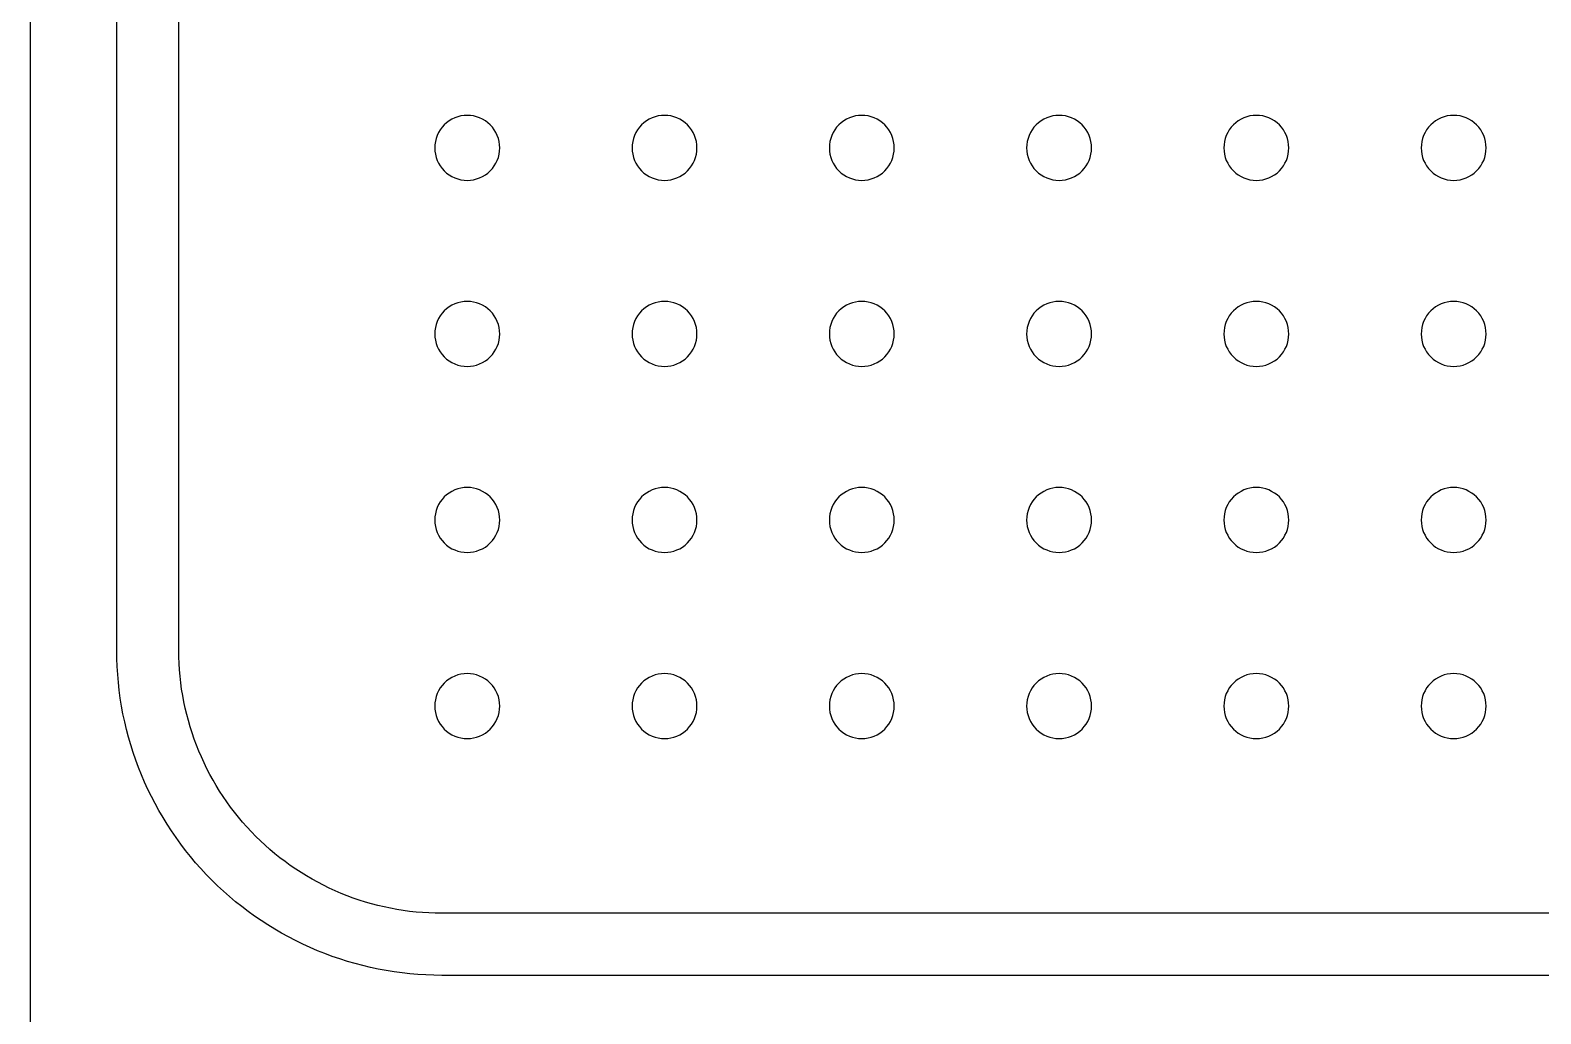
# Model space of a CAD drawing. Header units: millimetres. Extents: x -159872 to 386485, y -250577 to 158966.
# Drawn here: x 158739.1 to 158879.3, y 10153.5 to 10244.9 of the extents above; entities that cross this region are included whole.
import ezdxf

# ---------------------------------------------------------------- set-up
doc = ezdxf.new("R2010")
doc.units = ezdxf.units.MM
doc.layers.get('0').update_dxf_attribs({"lineweight": 25})
doc.layers.add('LDS-equipment-kitchen equipment', color=3, linetype='Continuous', lineweight=13)

# ---------------------------------------------------------------- blocks, each defined once
blk = doc.blocks.new('A$C41f9af21')
at = {"lineweight": 25, "transparency": 33554687}
for points in [[(110.91, 696.61, 0), (110.91, 526.8, 0)], [(118.95, 565.02, 0), (118.95, 658.39, 0)], [(124.72, 565.02, 0), (124.72, 658.39, 0)], [(458.78, 540.61, 0), (149.13, 540.61, 0)], [(458.78, 534.84, 0), (149.13, 534.84, 0)]]:
    blk.add_polyline3d(points, dxfattribs=at)
at = {"lineweight": 25}
for points in [[(148.48, 611.71, 0), (148.5, 611.41, 0), (148.54, 611.12, 0), (148.61, 610.83, 0), (148.71, 610.55, 0), (148.84, 610.28, 0), (148.99, 610.03, 0), (149.17, 609.79, 0), (149.36, 609.57, 0), (149.58, 609.37, 0), (149.82, 609.2, 0), (150.08, 609.04, 0), (150.34, 608.92, 0), (150.62, 608.82, 0), (150.91, 608.75, 0), (151.2, 608.7, 0), (151.5, 608.69, 0), (151.79, 608.7, 0), (152.09, 608.75, 0), (152.37, 608.82, 0), (152.65, 608.92, 0), (152.92, 609.04, 0), (153.18, 609.2, 0), (153.41, 609.37, 0), (153.63, 609.57, 0), (153.83, 609.79, 0), (154.01, 610.03, 0), (154.16, 610.28, 0), (154.29, 610.55, 0), (154.39, 610.83, 0), (154.46, 611.12, 0), (154.5, 611.41, 0), (154.52, 611.71, 0), (154.5, 612, 0), (154.46, 612.29, 0), (154.39, 612.58, 0), (154.29, 612.86, 0), (154.16, 613.13, 0), (154.01, 613.38, 0), (153.83, 613.62, 0), (153.63, 613.84, 0), (153.41, 614.04, 0), (153.18, 614.22, 0), (152.92, 614.37, 0), (152.65, 614.49, 0), (152.37, 614.59, 0), (152.09, 614.67, 0), (151.79, 614.71, 0), (151.5, 614.72, 0), (151.2, 614.71, 0), (150.91, 614.67, 0), (150.62, 614.59, 0), (150.34, 614.49, 0), (150.08, 614.37, 0), (149.82, 614.22, 0), (149.58, 614.04, 0), (149.36, 613.84, 0), (149.17, 613.62, 0), (148.99, 613.38, 0), (148.84, 613.13, 0), (148.71, 612.86, 0), (148.61, 612.58, 0), (148.54, 612.29, 0), (148.5, 612, 0), (148.48, 611.71, 0)], [(166.8, 611.71, 0), (166.81, 611.41, 0), (166.86, 611.12, 0), (166.93, 610.83, 0), (167.03, 610.55, 0), (167.16, 610.28, 0), (167.31, 610.03, 0), (167.48, 609.79, 0), (167.68, 609.57, 0), (167.9, 609.37, 0), (168.14, 609.2, 0), (168.39, 609.04, 0), (168.66, 608.92, 0), (168.94, 608.82, 0), (169.23, 608.75, 0), (169.52, 608.7, 0), (169.82, 608.69, 0), (170.11, 608.7, 0), (170.41, 608.75, 0), (170.69, 608.82, 0), (170.97, 608.92, 0), (171.24, 609.04, 0), (171.49, 609.2, 0), (171.73, 609.37, 0), (171.95, 609.57, 0), (172.15, 609.79, 0), (172.33, 610.03, 0), (172.48, 610.28, 0), (172.6, 610.55, 0), (172.7, 610.83, 0), (172.78, 611.12, 0), (172.82, 611.41, 0), (172.83, 611.71, 0), (172.82, 612, 0), (172.78, 612.29, 0), (172.7, 612.58, 0), (172.6, 612.86, 0), (172.48, 613.13, 0), (172.33, 613.38, 0), (172.15, 613.62, 0), (171.95, 613.84, 0), (171.73, 614.04, 0), (171.49, 614.22, 0), (171.24, 614.37, 0), (170.97, 614.49, 0), (170.69, 614.59, 0), (170.41, 614.67, 0), (170.11, 614.71, 0), (169.82, 614.72, 0), (169.52, 614.71, 0), (169.23, 614.67, 0), (168.94, 614.59, 0), (168.66, 614.49, 0), (168.39, 614.37, 0), (168.14, 614.22, 0), (167.9, 614.04, 0), (167.68, 613.84, 0), (167.48, 613.62, 0), (167.31, 613.38, 0), (167.16, 613.13, 0), (167.03, 612.86, 0), (166.93, 612.58, 0), (166.86, 612.29, 0), (166.81, 612, 0), (166.8, 611.71, 0)], [(185.12, 611.71, 0), (185.13, 611.41, 0), (185.18, 611.12, 0), (185.25, 610.83, 0), (185.35, 610.55, 0), (185.47, 610.28, 0), (185.63, 610.03, 0), (185.8, 609.79, 0), (186, 609.57, 0), (186.22, 609.37, 0), (186.46, 609.2, 0), (186.71, 609.04, 0), (186.98, 608.92, 0), (187.26, 608.82, 0), (187.55, 608.75, 0), (187.84, 608.7, 0), (188.13, 608.69, 0), (188.43, 608.7, 0), (188.72, 608.75, 0), (189.01, 608.82, 0), (189.29, 608.92, 0), (189.56, 609.04, 0), (189.81, 609.2, 0), (190.05, 609.37, 0), (190.27, 609.57, 0), (190.47, 609.79, 0), (190.64, 610.03, 0), (190.8, 610.28, 0), (190.92, 610.55, 0), (191.02, 610.83, 0), (191.09, 611.12, 0), (191.14, 611.41, 0), (191.15, 611.71, 0), (191.14, 612, 0), (191.09, 612.29, 0), (191.02, 612.58, 0), (190.92, 612.86, 0), (190.8, 613.13, 0), (190.64, 613.38, 0), (190.47, 613.62, 0), (190.27, 613.84, 0), (190.05, 614.04, 0), (189.81, 614.22, 0), (189.56, 614.37, 0), (189.29, 614.49, 0), (189.01, 614.59, 0), (188.72, 614.67, 0), (188.43, 614.71, 0), (188.13, 614.72, 0), (187.84, 614.71, 0), (187.55, 614.67, 0), (187.26, 614.59, 0), (186.98, 614.49, 0), (186.71, 614.37, 0), (186.46, 614.22, 0), (186.22, 614.04, 0), (186, 613.84, 0), (185.8, 613.62, 0), (185.63, 613.38, 0), (185.47, 613.13, 0), (185.35, 612.86, 0), (185.25, 612.58, 0), (185.18, 612.29, 0), (185.13, 612, 0), (185.12, 611.71, 0)], [(203.44, 611.71, 0), (203.45, 611.41, 0), (203.49, 611.12, 0), (203.57, 610.83, 0), (203.67, 610.55, 0), (203.79, 610.28, 0), (203.94, 610.03, 0), (204.12, 609.79, 0), (204.32, 609.57, 0), (204.54, 609.37, 0), (204.78, 609.2, 0), (205.03, 609.04, 0), (205.3, 608.92, 0), (205.58, 608.82, 0), (205.86, 608.75, 0), (206.16, 608.7, 0), (206.45, 608.69, 0), (206.75, 608.7, 0), (207.04, 608.75, 0), (207.33, 608.82, 0), (207.61, 608.92, 0), (207.88, 609.04, 0), (208.13, 609.2, 0), (208.37, 609.37, 0), (208.59, 609.57, 0), (208.79, 609.79, 0), (208.96, 610.03, 0), (209.11, 610.28, 0), (209.24, 610.55, 0), (209.34, 610.83, 0), (209.41, 611.12, 0), (209.46, 611.41, 0), (209.47, 611.71, 0), (209.46, 612, 0), (209.41, 612.29, 0), (209.34, 612.58, 0), (209.24, 612.86, 0), (209.11, 613.13, 0), (208.96, 613.38, 0), (208.79, 613.62, 0), (208.59, 613.84, 0), (208.37, 614.04, 0), (208.13, 614.22, 0), (207.88, 614.37, 0), (207.61, 614.49, 0), (207.33, 614.59, 0), (207.04, 614.67, 0), (206.75, 614.71, 0), (206.45, 614.72, 0), (206.16, 614.71, 0), (205.86, 614.67, 0), (205.58, 614.59, 0), (205.3, 614.49, 0), (205.03, 614.37, 0), (204.78, 614.22, 0), (204.54, 614.04, 0), (204.32, 613.84, 0), (204.12, 613.62, 0), (203.94, 613.38, 0), (203.79, 613.13, 0), (203.67, 612.86, 0), (203.57, 612.58, 0), (203.49, 612.29, 0), (203.45, 612, 0), (203.44, 611.71, 0)], [(221.75, 611.71, 0), (221.77, 611.41, 0), (221.81, 611.12, 0), (221.88, 610.83, 0), (221.98, 610.55, 0), (222.11, 610.28, 0), (222.26, 610.03, 0), (222.44, 609.79, 0), (222.64, 609.57, 0), (222.86, 609.37, 0), (223.09, 609.2, 0), (223.35, 609.04, 0), (223.62, 608.92, 0), (223.9, 608.82, 0), (224.18, 608.75, 0), (224.48, 608.7, 0), (224.77, 608.69, 0), (225.07, 608.7, 0), (225.36, 608.75, 0), (225.65, 608.82, 0), (225.93, 608.92, 0), (226.19, 609.04, 0), (226.45, 609.2, 0), (226.69, 609.37, 0), (226.91, 609.57, 0), (227.1, 609.79, 0), (227.28, 610.03, 0), (227.43, 610.28, 0), (227.56, 610.55, 0), (227.66, 610.83, 0), (227.73, 611.12, 0), (227.77, 611.41, 0), (227.79, 611.71, 0), (227.77, 612, 0), (227.73, 612.29, 0), (227.66, 612.58, 0), (227.56, 612.86, 0), (227.43, 613.13, 0), (227.28, 613.38, 0), (227.1, 613.62, 0), (226.91, 613.84, 0), (226.69, 614.04, 0), (226.45, 614.22, 0), (226.19, 614.37, 0), (225.93, 614.49, 0), (225.65, 614.59, 0), (225.36, 614.67, 0), (225.07, 614.71, 0), (224.77, 614.72, 0), (224.48, 614.71, 0), (224.18, 614.67, 0), (223.9, 614.59, 0), (223.62, 614.49, 0), (223.35, 614.37, 0), (223.09, 614.22, 0), (222.86, 614.04, 0), (222.64, 613.84, 0), (222.44, 613.62, 0), (222.26, 613.38, 0), (222.11, 613.13, 0), (221.98, 612.86, 0), (221.88, 612.58, 0), (221.81, 612.29, 0), (221.77, 612, 0), (221.75, 611.71, 0)], [(240.07, 611.71, 0), (240.09, 611.41, 0), (240.13, 611.12, 0), (240.2, 610.83, 0), (240.3, 610.55, 0), (240.43, 610.28, 0), (240.58, 610.03, 0), (240.76, 609.79, 0), (240.96, 609.57, 0), (241.18, 609.37, 0), (241.41, 609.2, 0), (241.67, 609.04, 0), (241.93, 608.92, 0), (242.21, 608.82, 0), (242.5, 608.75, 0), (242.79, 608.7, 0), (243.09, 608.69, 0), (243.39, 608.7, 0), (243.68, 608.75, 0), (243.97, 608.82, 0), (244.24, 608.92, 0), (244.51, 609.04, 0), (244.77, 609.2, 0), (245, 609.37, 0), (245.22, 609.57, 0), (245.42, 609.79, 0), (245.6, 610.03, 0), (245.75, 610.28, 0), (245.88, 610.55, 0), (245.98, 610.83, 0), (246.05, 611.12, 0), (246.09, 611.41, 0), (246.11, 611.71, 0), (246.09, 612, 0), (246.05, 612.29, 0), (245.98, 612.58, 0), (245.88, 612.86, 0), (245.75, 613.13, 0), (245.6, 613.38, 0), (245.42, 613.62, 0), (245.22, 613.84, 0), (245, 614.04, 0), (244.77, 614.22, 0), (244.51, 614.37, 0), (244.24, 614.49, 0), (243.97, 614.59, 0), (243.68, 614.67, 0), (243.39, 614.71, 0), (243.09, 614.72, 0), (242.79, 614.71, 0), (242.5, 614.67, 0), (242.21, 614.59, 0), (241.93, 614.49, 0), (241.67, 614.37, 0), (241.41, 614.22, 0), (241.18, 614.04, 0), (240.96, 613.84, 0), (240.76, 613.62, 0), (240.58, 613.38, 0), (240.43, 613.13, 0), (240.3, 612.86, 0), (240.2, 612.58, 0), (240.13, 612.29, 0), (240.09, 612, 0), (240.07, 611.71, 0)], [(148.48, 594.42, 0), (148.5, 594.13, 0), (148.54, 593.84, 0), (148.61, 593.55, 0), (148.71, 593.27, 0), (148.84, 593, 0), (148.99, 592.75, 0), (149.17, 592.51, 0), (149.36, 592.29, 0), (149.58, 592.09, 0), (149.82, 591.92, 0), (150.08, 591.76, 0), (150.34, 591.64, 0), (150.62, 591.54, 0), (150.91, 591.47, 0), (151.2, 591.42, 0), (151.5, 591.41, 0), (151.79, 591.42, 0), (152.09, 591.47, 0), (152.37, 591.54, 0), (152.65, 591.64, 0), (152.92, 591.76, 0), (153.18, 591.92, 0), (153.41, 592.09, 0), (153.63, 592.29, 0), (153.83, 592.51, 0), (154.01, 592.75, 0), (154.16, 593, 0), (154.29, 593.27, 0), (154.39, 593.55, 0), (154.46, 593.84, 0), (154.5, 594.13, 0), (154.52, 594.42, 0), (154.5, 594.72, 0), (154.46, 595.01, 0), (154.39, 595.3, 0), (154.29, 595.58, 0), (154.16, 595.85, 0), (154.01, 596.1, 0), (153.83, 596.34, 0), (153.63, 596.56, 0), (153.41, 596.76, 0), (153.18, 596.93, 0), (152.92, 597.09, 0), (152.65, 597.21, 0), (152.37, 597.31, 0), (152.09, 597.38, 0), (151.79, 597.43, 0), (151.5, 597.44, 0), (151.2, 597.43, 0), (150.91, 597.38, 0), (150.62, 597.31, 0), (150.34, 597.21, 0), (150.08, 597.09, 0), (149.82, 596.93, 0), (149.58, 596.76, 0), (149.36, 596.56, 0), (149.17, 596.34, 0), (148.99, 596.1, 0), (148.84, 595.85, 0), (148.71, 595.58, 0), (148.61, 595.3, 0), (148.54, 595.01, 0), (148.5, 594.72, 0), (148.48, 594.42, 0)], [(166.8, 594.42, 0), (166.81, 594.13, 0), (166.86, 593.84, 0), (166.93, 593.55, 0), (167.03, 593.27, 0), (167.16, 593, 0), (167.31, 592.75, 0), (167.48, 592.51, 0), (167.68, 592.29, 0), (167.9, 592.09, 0), (168.14, 591.92, 0), (168.39, 591.76, 0), (168.66, 591.64, 0), (168.94, 591.54, 0), (169.23, 591.47, 0), (169.52, 591.42, 0), (169.82, 591.41, 0), (170.11, 591.42, 0), (170.41, 591.47, 0), (170.69, 591.54, 0), (170.97, 591.64, 0), (171.24, 591.76, 0), (171.49, 591.92, 0), (171.73, 592.09, 0), (171.95, 592.29, 0), (172.15, 592.51, 0), (172.33, 592.75, 0), (172.48, 593, 0), (172.6, 593.27, 0), (172.7, 593.55, 0), (172.78, 593.84, 0), (172.82, 594.13, 0), (172.83, 594.42, 0), (172.82, 594.72, 0), (172.78, 595.01, 0), (172.7, 595.3, 0), (172.6, 595.58, 0), (172.48, 595.85, 0), (172.33, 596.1, 0), (172.15, 596.34, 0), (171.95, 596.56, 0), (171.73, 596.76, 0), (171.49, 596.93, 0), (171.24, 597.09, 0), (170.97, 597.21, 0), (170.69, 597.31, 0), (170.41, 597.38, 0), (170.11, 597.43, 0), (169.82, 597.44, 0), (169.52, 597.43, 0), (169.23, 597.38, 0), (168.94, 597.31, 0), (168.66, 597.21, 0), (168.39, 597.09, 0), (168.14, 596.93, 0), (167.9, 596.76, 0), (167.68, 596.56, 0), (167.48, 596.34, 0), (167.31, 596.1, 0), (167.16, 595.85, 0), (167.03, 595.58, 0), (166.93, 595.3, 0), (166.86, 595.01, 0), (166.81, 594.72, 0), (166.8, 594.42, 0)], [(185.12, 594.42, 0), (185.13, 594.13, 0), (185.18, 593.84, 0), (185.25, 593.55, 0), (185.35, 593.27, 0), (185.47, 593, 0), (185.63, 592.75, 0), (185.8, 592.51, 0), (186, 592.29, 0), (186.22, 592.09, 0), (186.46, 591.92, 0), (186.71, 591.76, 0), (186.98, 591.64, 0), (187.26, 591.54, 0), (187.55, 591.47, 0), (187.84, 591.42, 0), (188.13, 591.41, 0), (188.43, 591.42, 0), (188.72, 591.47, 0), (189.01, 591.54, 0), (189.29, 591.64, 0), (189.56, 591.76, 0), (189.81, 591.92, 0), (190.05, 592.09, 0), (190.27, 592.29, 0), (190.47, 592.51, 0), (190.64, 592.75, 0), (190.8, 593, 0), (190.92, 593.27, 0), (191.02, 593.55, 0), (191.09, 593.84, 0), (191.14, 594.13, 0), (191.15, 594.42, 0), (191.14, 594.72, 0), (191.09, 595.01, 0), (191.02, 595.3, 0), (190.92, 595.58, 0), (190.8, 595.85, 0), (190.64, 596.1, 0), (190.47, 596.34, 0), (190.27, 596.56, 0), (190.05, 596.76, 0), (189.81, 596.93, 0), (189.56, 597.09, 0), (189.29, 597.21, 0), (189.01, 597.31, 0), (188.72, 597.38, 0), (188.43, 597.43, 0), (188.13, 597.44, 0), (187.84, 597.43, 0), (187.55, 597.38, 0), (187.26, 597.31, 0), (186.98, 597.21, 0), (186.71, 597.09, 0), (186.46, 596.93, 0), (186.22, 596.76, 0), (186, 596.56, 0), (185.8, 596.34, 0), (185.63, 596.1, 0), (185.47, 595.85, 0), (185.35, 595.58, 0), (185.25, 595.3, 0), (185.18, 595.01, 0), (185.13, 594.72, 0), (185.12, 594.42, 0)], [(203.44, 594.42, 0), (203.45, 594.13, 0), (203.49, 593.84, 0), (203.57, 593.55, 0), (203.67, 593.27, 0), (203.79, 593, 0), (203.94, 592.75, 0), (204.12, 592.51, 0), (204.32, 592.29, 0), (204.54, 592.09, 0), (204.78, 591.92, 0), (205.03, 591.76, 0), (205.3, 591.64, 0), (205.58, 591.54, 0), (205.86, 591.47, 0), (206.16, 591.42, 0), (206.45, 591.41, 0), (206.75, 591.42, 0), (207.04, 591.47, 0), (207.33, 591.54, 0), (207.61, 591.64, 0), (207.88, 591.76, 0), (208.13, 591.92, 0), (208.37, 592.09, 0), (208.59, 592.29, 0), (208.79, 592.51, 0), (208.96, 592.75, 0), (209.11, 593, 0), (209.24, 593.27, 0), (209.34, 593.55, 0), (209.41, 593.84, 0), (209.46, 594.13, 0), (209.47, 594.42, 0), (209.46, 594.72, 0), (209.41, 595.01, 0), (209.34, 595.3, 0), (209.24, 595.58, 0), (209.11, 595.85, 0), (208.96, 596.1, 0), (208.79, 596.34, 0), (208.59, 596.56, 0), (208.37, 596.76, 0), (208.13, 596.93, 0), (207.88, 597.09, 0), (207.61, 597.21, 0), (207.33, 597.31, 0), (207.04, 597.38, 0), (206.75, 597.43, 0), (206.45, 597.44, 0), (206.16, 597.43, 0), (205.86, 597.38, 0), (205.58, 597.31, 0), (205.3, 597.21, 0), (205.03, 597.09, 0), (204.78, 596.93, 0), (204.54, 596.76, 0), (204.32, 596.56, 0), (204.12, 596.34, 0), (203.94, 596.1, 0), (203.79, 595.85, 0), (203.67, 595.58, 0), (203.57, 595.3, 0), (203.49, 595.01, 0), (203.45, 594.72, 0), (203.44, 594.42, 0)], [(221.75, 594.42, 0), (221.77, 594.13, 0), (221.81, 593.84, 0), (221.88, 593.55, 0), (221.98, 593.27, 0), (222.11, 593, 0), (222.26, 592.75, 0), (222.44, 592.51, 0), (222.64, 592.29, 0), (222.86, 592.09, 0), (223.09, 591.92, 0), (223.35, 591.76, 0), (223.62, 591.64, 0), (223.9, 591.54, 0), (224.18, 591.47, 0), (224.48, 591.42, 0), (224.77, 591.41, 0), (225.07, 591.42, 0), (225.36, 591.47, 0), (225.65, 591.54, 0), (225.93, 591.64, 0), (226.19, 591.76, 0), (226.45, 591.92, 0), (226.69, 592.09, 0), (226.91, 592.29, 0), (227.1, 592.51, 0), (227.28, 592.75, 0), (227.43, 593, 0), (227.56, 593.27, 0), (227.66, 593.55, 0), (227.73, 593.84, 0), (227.77, 594.13, 0), (227.79, 594.42, 0), (227.77, 594.72, 0), (227.73, 595.01, 0), (227.66, 595.3, 0), (227.56, 595.58, 0), (227.43, 595.85, 0), (227.28, 596.1, 0), (227.1, 596.34, 0), (226.91, 596.56, 0), (226.69, 596.76, 0), (226.45, 596.93, 0), (226.19, 597.09, 0), (225.93, 597.21, 0), (225.65, 597.31, 0), (225.36, 597.38, 0), (225.07, 597.43, 0), (224.77, 597.44, 0), (224.48, 597.43, 0), (224.18, 597.38, 0), (223.9, 597.31, 0), (223.62, 597.21, 0), (223.35, 597.09, 0), (223.09, 596.93, 0), (222.86, 596.76, 0), (222.64, 596.56, 0), (222.44, 596.34, 0), (222.26, 596.1, 0), (222.11, 595.85, 0), (221.98, 595.58, 0), (221.88, 595.3, 0), (221.81, 595.01, 0), (221.77, 594.72, 0), (221.75, 594.42, 0)], [(240.07, 594.42, 0), (240.09, 594.13, 0), (240.13, 593.84, 0), (240.2, 593.55, 0), (240.3, 593.27, 0), (240.43, 593, 0), (240.58, 592.75, 0), (240.76, 592.51, 0), (240.96, 592.29, 0), (241.18, 592.09, 0), (241.41, 591.92, 0), (241.67, 591.76, 0), (241.93, 591.64, 0), (242.21, 591.54, 0), (242.5, 591.47, 0), (242.79, 591.42, 0), (243.09, 591.41, 0), (243.39, 591.42, 0), (243.68, 591.47, 0), (243.97, 591.54, 0), (244.24, 591.64, 0), (244.51, 591.76, 0), (244.77, 591.92, 0), (245, 592.09, 0), (245.22, 592.29, 0), (245.42, 592.51, 0), (245.6, 592.75, 0), (245.75, 593, 0), (245.88, 593.27, 0), (245.98, 593.55, 0), (246.05, 593.84, 0), (246.09, 594.13, 0), (246.11, 594.42, 0), (246.09, 594.72, 0), (246.05, 595.01, 0), (245.98, 595.3, 0), (245.88, 595.58, 0), (245.75, 595.85, 0), (245.6, 596.1, 0), (245.42, 596.34, 0), (245.22, 596.56, 0), (245, 596.76, 0), (244.77, 596.93, 0), (244.51, 597.09, 0), (244.24, 597.21, 0), (243.97, 597.31, 0), (243.68, 597.38, 0), (243.39, 597.43, 0), (243.09, 597.44, 0), (242.79, 597.43, 0), (242.5, 597.38, 0), (242.21, 597.31, 0), (241.93, 597.21, 0), (241.67, 597.09, 0), (241.41, 596.93, 0), (241.18, 596.76, 0), (240.96, 596.56, 0), (240.76, 596.34, 0), (240.58, 596.1, 0), (240.43, 595.85, 0), (240.3, 595.58, 0), (240.2, 595.3, 0), (240.13, 595.01, 0), (240.09, 594.72, 0), (240.07, 594.42, 0)], [(148.48, 577.14, 0), (148.5, 576.85, 0), (148.54, 576.55, 0), (148.61, 576.27, 0), (148.71, 575.99, 0), (148.84, 575.72, 0), (148.99, 575.47, 0), (149.17, 575.23, 0), (149.36, 575.01, 0), (149.58, 574.81, 0), (149.82, 574.63, 0), (150.08, 574.48, 0), (150.34, 574.36, 0), (150.62, 574.26, 0), (150.91, 574.18, 0), (151.2, 574.14, 0), (151.5, 574.13, 0), (151.79, 574.14, 0), (152.09, 574.18, 0), (152.37, 574.26, 0), (152.65, 574.36, 0), (152.92, 574.48, 0), (153.18, 574.63, 0), (153.41, 574.81, 0), (153.63, 575.01, 0), (153.83, 575.23, 0), (154.01, 575.47, 0), (154.16, 575.72, 0), (154.29, 575.99, 0), (154.39, 576.27, 0), (154.46, 576.55, 0), (154.5, 576.85, 0), (154.52, 577.14, 0), (154.5, 577.44, 0), (154.46, 577.73, 0), (154.39, 578.02, 0), (154.29, 578.3, 0), (154.16, 578.57, 0), (154.01, 578.82, 0), (153.83, 579.06, 0), (153.63, 579.28, 0), (153.41, 579.48, 0), (153.18, 579.65, 0), (152.92, 579.8, 0), (152.65, 579.93, 0), (152.37, 580.03, 0), (152.09, 580.1, 0), (151.79, 580.15, 0), (151.5, 580.16, 0), (151.2, 580.15, 0), (150.91, 580.1, 0), (150.62, 580.03, 0), (150.34, 579.93, 0), (150.08, 579.8, 0), (149.82, 579.65, 0), (149.58, 579.48, 0), (149.36, 579.28, 0), (149.17, 579.06, 0), (148.99, 578.82, 0), (148.84, 578.57, 0), (148.71, 578.3, 0), (148.61, 578.02, 0), (148.54, 577.73, 0), (148.5, 577.44, 0), (148.48, 577.14, 0)], [(166.8, 577.14, 0), (166.81, 576.85, 0), (166.86, 576.55, 0), (166.93, 576.27, 0), (167.03, 575.99, 0), (167.16, 575.72, 0), (167.31, 575.47, 0), (167.48, 575.23, 0), (167.68, 575.01, 0), (167.9, 574.81, 0), (168.14, 574.63, 0), (168.39, 574.48, 0), (168.66, 574.36, 0), (168.94, 574.26, 0), (169.23, 574.18, 0), (169.52, 574.14, 0), (169.82, 574.13, 0), (170.11, 574.14, 0), (170.41, 574.18, 0), (170.69, 574.26, 0), (170.97, 574.36, 0), (171.24, 574.48, 0), (171.49, 574.63, 0), (171.73, 574.81, 0), (171.95, 575.01, 0), (172.15, 575.23, 0), (172.33, 575.47, 0), (172.48, 575.72, 0), (172.6, 575.99, 0), (172.7, 576.27, 0), (172.78, 576.55, 0), (172.82, 576.85, 0), (172.83, 577.14, 0), (172.82, 577.44, 0), (172.78, 577.73, 0), (172.7, 578.02, 0), (172.6, 578.3, 0), (172.48, 578.57, 0), (172.33, 578.82, 0), (172.15, 579.06, 0), (171.95, 579.28, 0), (171.73, 579.48, 0), (171.49, 579.65, 0), (171.24, 579.8, 0), (170.97, 579.93, 0), (170.69, 580.03, 0), (170.41, 580.1, 0), (170.11, 580.15, 0), (169.82, 580.16, 0), (169.52, 580.15, 0), (169.23, 580.1, 0), (168.94, 580.03, 0), (168.66, 579.93, 0), (168.39, 579.8, 0), (168.14, 579.65, 0), (167.9, 579.48, 0), (167.68, 579.28, 0), (167.48, 579.06, 0), (167.31, 578.82, 0), (167.16, 578.57, 0), (167.03, 578.3, 0), (166.93, 578.02, 0), (166.86, 577.73, 0), (166.81, 577.44, 0), (166.8, 577.14, 0)], [(185.12, 577.14, 0), (185.13, 576.85, 0), (185.18, 576.55, 0), (185.25, 576.27, 0), (185.35, 575.99, 0), (185.47, 575.72, 0), (185.63, 575.47, 0), (185.8, 575.23, 0), (186, 575.01, 0), (186.22, 574.81, 0), (186.46, 574.63, 0), (186.71, 574.48, 0), (186.98, 574.36, 0), (187.26, 574.26, 0), (187.55, 574.18, 0), (187.84, 574.14, 0), (188.13, 574.13, 0), (188.43, 574.14, 0), (188.72, 574.18, 0), (189.01, 574.26, 0), (189.29, 574.36, 0), (189.56, 574.48, 0), (189.81, 574.63, 0), (190.05, 574.81, 0), (190.27, 575.01, 0), (190.47, 575.23, 0), (190.64, 575.47, 0), (190.8, 575.72, 0), (190.92, 575.99, 0), (191.02, 576.27, 0), (191.09, 576.55, 0), (191.14, 576.85, 0), (191.15, 577.14, 0), (191.14, 577.44, 0), (191.09, 577.73, 0), (191.02, 578.02, 0), (190.92, 578.3, 0), (190.8, 578.57, 0), (190.64, 578.82, 0), (190.47, 579.06, 0), (190.27, 579.28, 0), (190.05, 579.48, 0), (189.81, 579.65, 0), (189.56, 579.8, 0), (189.29, 579.93, 0), (189.01, 580.03, 0), (188.72, 580.1, 0), (188.43, 580.15, 0), (188.13, 580.16, 0), (187.84, 580.15, 0), (187.55, 580.1, 0), (187.26, 580.03, 0), (186.98, 579.93, 0), (186.71, 579.8, 0), (186.46, 579.65, 0), (186.22, 579.48, 0), (186, 579.28, 0), (185.8, 579.06, 0), (185.63, 578.82, 0), (185.47, 578.57, 0), (185.35, 578.3, 0), (185.25, 578.02, 0), (185.18, 577.73, 0), (185.13, 577.44, 0), (185.12, 577.14, 0)], [(203.44, 577.14, 0), (203.45, 576.85, 0), (203.49, 576.55, 0), (203.57, 576.27, 0), (203.67, 575.99, 0), (203.79, 575.72, 0), (203.94, 575.47, 0), (204.12, 575.23, 0), (204.32, 575.01, 0), (204.54, 574.81, 0), (204.78, 574.63, 0), (205.03, 574.48, 0), (205.3, 574.36, 0), (205.58, 574.26, 0), (205.86, 574.18, 0), (206.16, 574.14, 0), (206.45, 574.13, 0), (206.75, 574.14, 0), (207.04, 574.18, 0), (207.33, 574.26, 0), (207.61, 574.36, 0), (207.88, 574.48, 0), (208.13, 574.63, 0), (208.37, 574.81, 0), (208.59, 575.01, 0), (208.79, 575.23, 0), (208.96, 575.47, 0), (209.11, 575.72, 0), (209.24, 575.99, 0), (209.34, 576.27, 0), (209.41, 576.55, 0), (209.46, 576.85, 0), (209.47, 577.14, 0), (209.46, 577.44, 0), (209.41, 577.73, 0), (209.34, 578.02, 0), (209.24, 578.3, 0), (209.11, 578.57, 0), (208.96, 578.82, 0), (208.79, 579.06, 0), (208.59, 579.28, 0), (208.37, 579.48, 0), (208.13, 579.65, 0), (207.88, 579.8, 0), (207.61, 579.93, 0), (207.33, 580.03, 0), (207.04, 580.1, 0), (206.75, 580.15, 0), (206.45, 580.16, 0), (206.16, 580.15, 0), (205.86, 580.1, 0), (205.58, 580.03, 0), (205.3, 579.93, 0), (205.03, 579.8, 0), (204.78, 579.65, 0), (204.54, 579.48, 0), (204.32, 579.28, 0), (204.12, 579.06, 0), (203.94, 578.82, 0), (203.79, 578.57, 0), (203.67, 578.3, 0), (203.57, 578.02, 0), (203.49, 577.73, 0), (203.45, 577.44, 0), (203.44, 577.14, 0)], [(221.75, 577.14, 0), (221.77, 576.85, 0), (221.81, 576.55, 0), (221.88, 576.27, 0), (221.98, 575.99, 0), (222.11, 575.72, 0), (222.26, 575.47, 0), (222.44, 575.23, 0), (222.64, 575.01, 0), (222.86, 574.81, 0), (223.09, 574.63, 0), (223.35, 574.48, 0), (223.62, 574.36, 0), (223.9, 574.26, 0), (224.18, 574.18, 0), (224.48, 574.14, 0), (224.77, 574.13, 0), (225.07, 574.14, 0), (225.36, 574.18, 0), (225.65, 574.26, 0), (225.93, 574.36, 0), (226.19, 574.48, 0), (226.45, 574.63, 0), (226.69, 574.81, 0), (226.91, 575.01, 0), (227.1, 575.23, 0), (227.28, 575.47, 0), (227.43, 575.72, 0), (227.56, 575.99, 0), (227.66, 576.27, 0), (227.73, 576.55, 0), (227.77, 576.85, 0), (227.79, 577.14, 0), (227.77, 577.44, 0), (227.73, 577.73, 0), (227.66, 578.02, 0), (227.56, 578.3, 0), (227.43, 578.57, 0), (227.28, 578.82, 0), (227.1, 579.06, 0), (226.91, 579.28, 0), (226.69, 579.48, 0), (226.45, 579.65, 0), (226.19, 579.8, 0), (225.93, 579.93, 0), (225.65, 580.03, 0), (225.36, 580.1, 0), (225.07, 580.15, 0), (224.77, 580.16, 0), (224.48, 580.15, 0), (224.18, 580.1, 0), (223.9, 580.03, 0), (223.62, 579.93, 0), (223.35, 579.8, 0), (223.09, 579.65, 0), (222.86, 579.48, 0), (222.64, 579.28, 0), (222.44, 579.06, 0), (222.26, 578.82, 0), (222.11, 578.57, 0), (221.98, 578.3, 0), (221.88, 578.02, 0), (221.81, 577.73, 0), (221.77, 577.44, 0), (221.75, 577.14, 0)], [(240.07, 577.14, 0), (240.09, 576.85, 0), (240.13, 576.55, 0), (240.2, 576.27, 0), (240.3, 575.99, 0), (240.43, 575.72, 0), (240.58, 575.47, 0), (240.76, 575.23, 0), (240.96, 575.01, 0), (241.18, 574.81, 0), (241.41, 574.63, 0), (241.67, 574.48, 0), (241.93, 574.36, 0), (242.21, 574.26, 0), (242.5, 574.18, 0), (242.79, 574.14, 0), (243.09, 574.13, 0), (243.39, 574.14, 0), (243.68, 574.18, 0), (243.97, 574.26, 0), (244.24, 574.36, 0), (244.51, 574.48, 0), (244.77, 574.63, 0), (245, 574.81, 0), (245.22, 575.01, 0), (245.42, 575.23, 0), (245.6, 575.47, 0), (245.75, 575.72, 0), (245.88, 575.99, 0), (245.98, 576.27, 0), (246.05, 576.55, 0), (246.09, 576.85, 0), (246.11, 577.14, 0), (246.09, 577.44, 0), (246.05, 577.73, 0), (245.98, 578.02, 0), (245.88, 578.3, 0), (245.75, 578.57, 0), (245.6, 578.82, 0), (245.42, 579.06, 0), (245.22, 579.28, 0), (245, 579.48, 0), (244.77, 579.65, 0), (244.51, 579.8, 0), (244.24, 579.93, 0), (243.97, 580.03, 0), (243.68, 580.1, 0), (243.39, 580.15, 0), (243.09, 580.16, 0), (242.79, 580.15, 0), (242.5, 580.1, 0), (242.21, 580.03, 0), (241.93, 579.93, 0), (241.67, 579.8, 0), (241.41, 579.65, 0), (241.18, 579.48, 0), (240.96, 579.28, 0), (240.76, 579.06, 0), (240.58, 578.82, 0), (240.43, 578.57, 0), (240.3, 578.3, 0), (240.2, 578.02, 0), (240.13, 577.73, 0), (240.09, 577.44, 0), (240.07, 577.14, 0)], [(149.13, 534.84, 0), (148.39, 534.85, 0), (147.65, 534.88, 0), (146.91, 534.93, 0), (146.17, 534.99, 0), (145.44, 535.07, 0), (144.7, 535.17, 0), (143.97, 535.29, 0), (143.24, 535.42, 0), (142.52, 535.58, 0), (141.8, 535.75, 0), (141.08, 535.94, 0), (140.37, 536.14, 0), (139.66, 536.37, 0), (138.96, 536.61, 0), (138.27, 536.87, 0), (137.58, 537.14, 0), (136.9, 537.43, 0), (136.23, 537.74, 0), (135.56, 538.07, 0), (134.9, 538.41, 0), (134.26, 538.76, 0), (133.62, 539.14, 0), (132.99, 539.53, 0), (132.36, 539.93, 0), (131.75, 540.35, 0), (131.15, 540.78, 0), (130.56, 541.23, 0), (129.99, 541.69, 0), (129.42, 542.17, 0), (128.86, 542.66, 0), (128.32, 543.17, 0), (127.79, 543.68, 0), (127.27, 544.21, 0), (126.77, 544.76, 0), (126.28, 545.31, 0), (125.8, 545.88, 0), (125.34, 546.45, 0), (124.89, 547.04, 0), (124.46, 547.64, 0), (124.04, 548.26, 0), (123.64, 548.88, 0), (123.25, 549.51, 0), (122.87, 550.15, 0), (122.52, 550.8, 0), (122.18, 551.45, 0), (121.85, 552.12, 0), (121.54, 552.79, 0), (121.25, 553.47, 0), (120.98, 554.16, 0), (120.72, 554.85, 0), (120.48, 555.55, 0), (120.25, 556.26, 0), (120.05, 556.97, 0), (119.86, 557.69, 0), (119.69, 558.41, 0), (119.53, 559.13, 0), (119.4, 559.86, 0), (119.28, 560.59, 0), (119.18, 561.33, 0), (119.1, 562.06, 0), (119.04, 562.8, 0), (118.99, 563.54, 0), (118.96, 564.28, 0), (118.95, 565.02, 0)], [(149.13, 540.61, 0), (148.53, 540.61, 0), (147.93, 540.64, 0), (147.33, 540.67, 0), (146.74, 540.72, 0), (146.14, 540.79, 0), (145.55, 540.87, 0), (144.96, 540.97, 0), (144.37, 541.08, 0), (143.78, 541.2, 0), (143.2, 541.34, 0), (142.62, 541.49, 0), (142.04, 541.66, 0), (141.47, 541.84, 0), (140.91, 542.03, 0), (140.34, 542.24, 0), (139.79, 542.46, 0), (139.24, 542.7, 0), (138.69, 542.95, 0), (138.15, 543.21, 0), (137.62, 543.49, 0), (137.1, 543.78, 0), (136.58, 544.08, 0), (136.07, 544.39, 0), (135.57, 544.72, 0), (135.07, 545.06, 0), (134.59, 545.41, 0), (134.11, 545.77, 0), (133.64, 546.15, 0), (133.18, 546.53, 0), (132.73, 546.93, 0), (132.3, 547.34, 0), (131.87, 547.76, 0), (131.45, 548.19, 0), (131.04, 548.63, 0), (130.64, 549.07, 0), (130.26, 549.53, 0), (129.88, 550, 0), (129.52, 550.48, 0), (129.17, 550.96, 0), (128.83, 551.46, 0), (128.5, 551.96, 0), (128.19, 552.47, 0), (127.89, 552.99, 0), (127.6, 553.51, 0), (127.32, 554.04, 0), (127.06, 554.58, 0), (126.81, 555.13, 0), (126.57, 555.68, 0), (126.35, 556.23, 0), (126.14, 556.8, 0), (125.95, 557.36, 0), (125.77, 557.93, 0), (125.6, 558.51, 0), (125.45, 559.09, 0), (125.31, 559.67, 0), (125.19, 560.26, 0), (125.08, 560.85, 0), (124.98, 561.44, 0), (124.9, 562.03, 0), (124.83, 562.63, 0), (124.78, 563.22, 0), (124.75, 563.82, 0), (124.72, 564.42, 0), (124.72, 565.02, 0)], [(148.48, 559.86, 0), (148.5, 559.57, 0), (148.54, 559.27, 0), (148.61, 558.99, 0), (148.71, 558.71, 0), (148.84, 558.44, 0), (148.99, 558.19, 0), (149.17, 557.95, 0), (149.36, 557.73, 0), (149.58, 557.53, 0), (149.82, 557.35, 0), (150.08, 557.2, 0), (150.34, 557.07, 0), (150.62, 556.97, 0), (150.91, 556.9, 0), (151.2, 556.86, 0), (151.5, 556.84, 0), (151.79, 556.86, 0), (152.09, 556.9, 0), (152.37, 556.97, 0), (152.65, 557.07, 0), (152.92, 557.2, 0), (153.18, 557.35, 0), (153.41, 557.53, 0), (153.63, 557.73, 0), (153.83, 557.95, 0), (154.01, 558.19, 0), (154.16, 558.44, 0), (154.29, 558.71, 0), (154.39, 558.99, 0), (154.46, 559.27, 0), (154.5, 559.57, 0), (154.52, 559.86, 0), (154.5, 560.16, 0), (154.46, 560.45, 0), (154.39, 560.74, 0), (154.29, 561.02, 0), (154.16, 561.28, 0), (154.01, 561.54, 0), (153.83, 561.78, 0), (153.63, 562, 0), (153.41, 562.19, 0), (153.18, 562.37, 0), (152.92, 562.52, 0), (152.65, 562.65, 0), (152.37, 562.75, 0), (152.09, 562.82, 0), (151.79, 562.86, 0), (151.5, 562.88, 0), (151.2, 562.86, 0), (150.91, 562.82, 0), (150.62, 562.75, 0), (150.34, 562.65, 0), (150.08, 562.52, 0), (149.82, 562.37, 0), (149.58, 562.19, 0), (149.36, 562, 0), (149.17, 561.78, 0), (148.99, 561.54, 0), (148.84, 561.28, 0), (148.71, 561.02, 0), (148.61, 560.74, 0), (148.54, 560.45, 0), (148.5, 560.16, 0), (148.48, 559.86, 0)], [(166.8, 559.86, 0), (166.81, 559.57, 0), (166.86, 559.27, 0), (166.93, 558.99, 0), (167.03, 558.71, 0), (167.16, 558.44, 0), (167.31, 558.19, 0), (167.48, 557.95, 0), (167.68, 557.73, 0), (167.9, 557.53, 0), (168.14, 557.35, 0), (168.39, 557.2, 0), (168.66, 557.07, 0), (168.94, 556.97, 0), (169.23, 556.9, 0), (169.52, 556.86, 0), (169.82, 556.84, 0), (170.11, 556.86, 0), (170.41, 556.9, 0), (170.69, 556.97, 0), (170.97, 557.07, 0), (171.24, 557.2, 0), (171.49, 557.35, 0), (171.73, 557.53, 0), (171.95, 557.73, 0), (172.15, 557.95, 0), (172.33, 558.19, 0), (172.48, 558.44, 0), (172.6, 558.71, 0), (172.7, 558.99, 0), (172.78, 559.27, 0), (172.82, 559.57, 0), (172.83, 559.86, 0), (172.82, 560.16, 0), (172.78, 560.45, 0), (172.7, 560.74, 0), (172.6, 561.02, 0), (172.48, 561.28, 0), (172.33, 561.54, 0), (172.15, 561.78, 0), (171.95, 562, 0), (171.73, 562.19, 0), (171.49, 562.37, 0), (171.24, 562.52, 0), (170.97, 562.65, 0), (170.69, 562.75, 0), (170.41, 562.82, 0), (170.11, 562.86, 0), (169.82, 562.88, 0), (169.52, 562.86, 0), (169.23, 562.82, 0), (168.94, 562.75, 0), (168.66, 562.65, 0), (168.39, 562.52, 0), (168.14, 562.37, 0), (167.9, 562.19, 0), (167.68, 562, 0), (167.48, 561.78, 0), (167.31, 561.54, 0), (167.16, 561.28, 0), (167.03, 561.02, 0), (166.93, 560.74, 0), (166.86, 560.45, 0), (166.81, 560.16, 0), (166.8, 559.86, 0)], [(185.12, 559.86, 0), (185.13, 559.57, 0), (185.18, 559.27, 0), (185.25, 558.99, 0), (185.35, 558.71, 0), (185.47, 558.44, 0), (185.63, 558.19, 0), (185.8, 557.95, 0), (186, 557.73, 0), (186.22, 557.53, 0), (186.46, 557.35, 0), (186.71, 557.2, 0), (186.98, 557.07, 0), (187.26, 556.97, 0), (187.55, 556.9, 0), (187.84, 556.86, 0), (188.13, 556.84, 0), (188.43, 556.86, 0), (188.72, 556.9, 0), (189.01, 556.97, 0), (189.29, 557.07, 0), (189.56, 557.2, 0), (189.81, 557.35, 0), (190.05, 557.53, 0), (190.27, 557.73, 0), (190.47, 557.95, 0), (190.64, 558.19, 0), (190.8, 558.44, 0), (190.92, 558.71, 0), (191.02, 558.99, 0), (191.09, 559.27, 0), (191.14, 559.57, 0), (191.15, 559.86, 0), (191.14, 560.16, 0), (191.09, 560.45, 0), (191.02, 560.74, 0), (190.92, 561.02, 0), (190.8, 561.28, 0), (190.64, 561.54, 0), (190.47, 561.78, 0), (190.27, 562, 0), (190.05, 562.19, 0), (189.81, 562.37, 0), (189.56, 562.52, 0), (189.29, 562.65, 0), (189.01, 562.75, 0), (188.72, 562.82, 0), (188.43, 562.86, 0), (188.13, 562.88, 0), (187.84, 562.86, 0), (187.55, 562.82, 0), (187.26, 562.75, 0), (186.98, 562.65, 0), (186.71, 562.52, 0), (186.46, 562.37, 0), (186.22, 562.19, 0), (186, 562, 0), (185.8, 561.78, 0), (185.63, 561.54, 0), (185.47, 561.28, 0), (185.35, 561.02, 0), (185.25, 560.74, 0), (185.18, 560.45, 0), (185.13, 560.16, 0), (185.12, 559.86, 0)], [(203.44, 559.86, 0), (203.45, 559.57, 0), (203.49, 559.27, 0), (203.57, 558.99, 0), (203.67, 558.71, 0), (203.79, 558.44, 0), (203.94, 558.19, 0), (204.12, 557.95, 0), (204.32, 557.73, 0), (204.54, 557.53, 0), (204.78, 557.35, 0), (205.03, 557.2, 0), (205.3, 557.07, 0), (205.58, 556.97, 0), (205.86, 556.9, 0), (206.16, 556.86, 0), (206.45, 556.84, 0), (206.75, 556.86, 0), (207.04, 556.9, 0), (207.33, 556.97, 0), (207.61, 557.07, 0), (207.88, 557.2, 0), (208.13, 557.35, 0), (208.37, 557.53, 0), (208.59, 557.73, 0), (208.79, 557.95, 0), (208.96, 558.19, 0), (209.11, 558.44, 0), (209.24, 558.71, 0), (209.34, 558.99, 0), (209.41, 559.27, 0), (209.46, 559.57, 0), (209.47, 559.86, 0), (209.46, 560.16, 0), (209.41, 560.45, 0), (209.34, 560.74, 0), (209.24, 561.02, 0), (209.11, 561.28, 0), (208.96, 561.54, 0), (208.79, 561.78, 0), (208.59, 562, 0), (208.37, 562.19, 0), (208.13, 562.37, 0), (207.88, 562.52, 0), (207.61, 562.65, 0), (207.33, 562.75, 0), (207.04, 562.82, 0), (206.75, 562.86, 0), (206.45, 562.88, 0), (206.16, 562.86, 0), (205.86, 562.82, 0), (205.58, 562.75, 0), (205.3, 562.65, 0), (205.03, 562.52, 0), (204.78, 562.37, 0), (204.54, 562.19, 0), (204.32, 562, 0), (204.12, 561.78, 0), (203.94, 561.54, 0), (203.79, 561.28, 0), (203.67, 561.02, 0), (203.57, 560.74, 0), (203.49, 560.45, 0), (203.45, 560.16, 0), (203.44, 559.86, 0)], [(221.75, 559.86, 0), (221.77, 559.57, 0), (221.81, 559.27, 0), (221.88, 558.99, 0), (221.98, 558.71, 0), (222.11, 558.44, 0), (222.26, 558.19, 0), (222.44, 557.95, 0), (222.64, 557.73, 0), (222.86, 557.53, 0), (223.09, 557.35, 0), (223.35, 557.2, 0), (223.62, 557.07, 0), (223.9, 556.97, 0), (224.18, 556.9, 0), (224.48, 556.86, 0), (224.77, 556.84, 0), (225.07, 556.86, 0), (225.36, 556.9, 0), (225.65, 556.97, 0), (225.93, 557.07, 0), (226.19, 557.2, 0), (226.45, 557.35, 0), (226.69, 557.53, 0), (226.91, 557.73, 0), (227.1, 557.95, 0), (227.28, 558.19, 0), (227.43, 558.44, 0), (227.56, 558.71, 0), (227.66, 558.99, 0), (227.73, 559.27, 0), (227.77, 559.57, 0), (227.79, 559.86, 0), (227.77, 560.16, 0), (227.73, 560.45, 0), (227.66, 560.74, 0), (227.56, 561.02, 0), (227.43, 561.28, 0), (227.28, 561.54, 0), (227.1, 561.78, 0), (226.91, 562, 0), (226.69, 562.19, 0), (226.45, 562.37, 0), (226.19, 562.52, 0), (225.93, 562.65, 0), (225.65, 562.75, 0), (225.36, 562.82, 0), (225.07, 562.86, 0), (224.77, 562.88, 0), (224.48, 562.86, 0), (224.18, 562.82, 0), (223.9, 562.75, 0), (223.62, 562.65, 0), (223.35, 562.52, 0), (223.09, 562.37, 0), (222.86, 562.19, 0), (222.64, 562, 0), (222.44, 561.78, 0), (222.26, 561.54, 0), (222.11, 561.28, 0), (221.98, 561.02, 0), (221.88, 560.74, 0), (221.81, 560.45, 0), (221.77, 560.16, 0), (221.75, 559.86, 0)], [(240.07, 559.86, 0), (240.09, 559.57, 0), (240.13, 559.27, 0), (240.2, 558.99, 0), (240.3, 558.71, 0), (240.43, 558.44, 0), (240.58, 558.19, 0), (240.76, 557.95, 0), (240.96, 557.73, 0), (241.18, 557.53, 0), (241.41, 557.35, 0), (241.67, 557.2, 0), (241.93, 557.07, 0), (242.21, 556.97, 0), (242.5, 556.9, 0), (242.79, 556.86, 0), (243.09, 556.84, 0), (243.39, 556.86, 0), (243.68, 556.9, 0), (243.97, 556.97, 0), (244.24, 557.07, 0), (244.51, 557.2, 0), (244.77, 557.35, 0), (245, 557.53, 0), (245.22, 557.73, 0), (245.42, 557.95, 0), (245.6, 558.19, 0), (245.75, 558.44, 0), (245.88, 558.71, 0), (245.98, 558.99, 0), (246.05, 559.27, 0), (246.09, 559.57, 0), (246.11, 559.86, 0), (246.09, 560.16, 0), (246.05, 560.45, 0), (245.98, 560.74, 0), (245.88, 561.02, 0), (245.75, 561.28, 0), (245.6, 561.54, 0), (245.42, 561.78, 0), (245.22, 562, 0), (245, 562.19, 0), (244.77, 562.37, 0), (244.51, 562.52, 0), (244.24, 562.65, 0), (243.97, 562.75, 0), (243.68, 562.82, 0), (243.39, 562.86, 0), (243.09, 562.88, 0), (242.79, 562.86, 0), (242.5, 562.82, 0), (242.21, 562.75, 0), (241.93, 562.65, 0), (241.67, 562.52, 0), (241.41, 562.37, 0), (241.18, 562.19, 0), (240.96, 562, 0), (240.76, 561.78, 0), (240.58, 561.54, 0), (240.43, 561.28, 0), (240.3, 561.02, 0), (240.2, 560.74, 0), (240.13, 560.45, 0), (240.09, 560.16, 0), (240.07, 559.86, 0)]]:
    blk.add_polyline3d(points, dxfattribs=at)
blk = doc.blocks.new('Group-410')
at = {"layer": 'LDS-equipment-kitchen equipment', "rotation": 359.9999999945186}
blk.add_blockref('A$C41f9af21', (97954.62, 46079.75), dxfattribs=at)

msp = doc.modelspace()

# ---------------------------------------------------------------- block references
at = {"layer": 'LDS-equipment-kitchen equipment', "color": 7}
msp.add_blockref('Group-410', (60673.51323, -36457.51522), dxfattribs=at)

doc.saveas('drawing.dxf')
